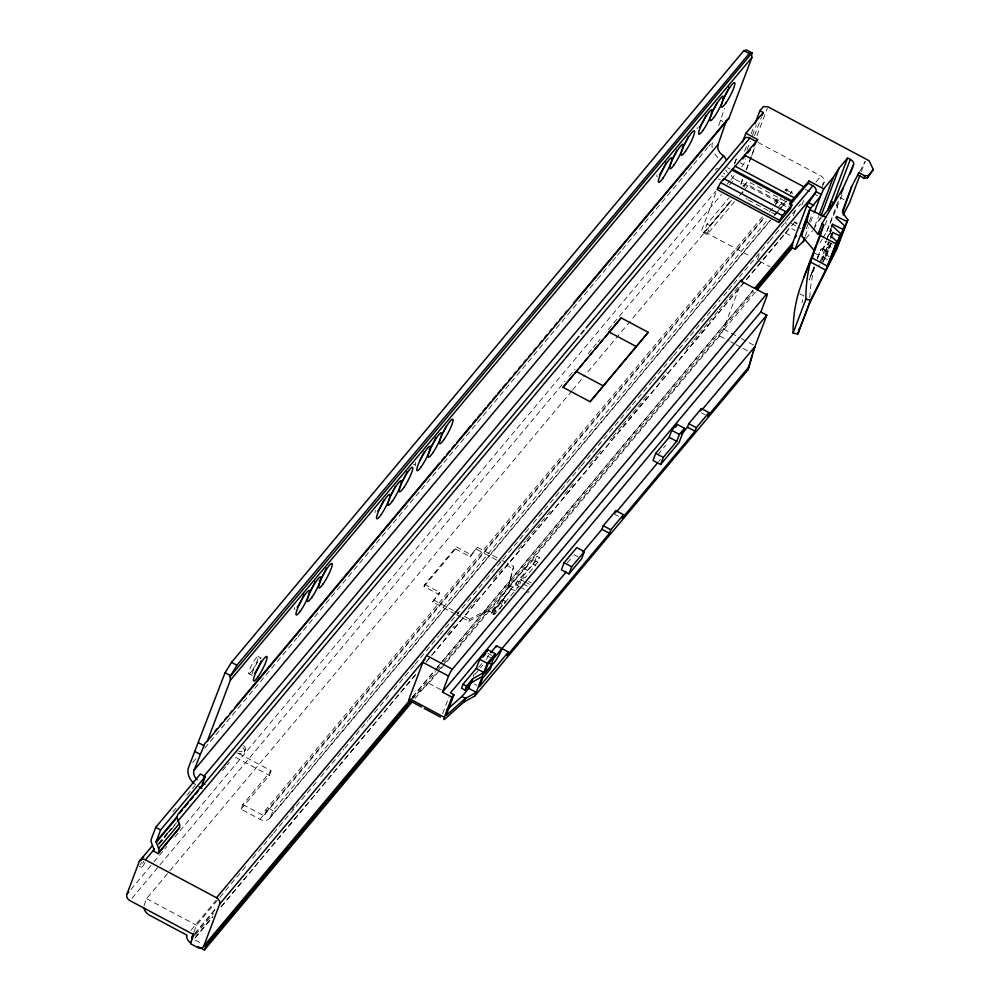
<?xml version="1.0" encoding="UTF-8"?>
<svg xmlns="http://www.w3.org/2000/svg" width="1000" height="1000" viewBox="0 0 1000 1000"><rect width="100%" height="100%" fill="white"/><g stroke="black" fill="none" stroke-linecap="round" stroke-linejoin="round"><path stroke-width="0.75" stroke-dasharray="5 3.75" d="M515.375 590.363A8.7 6.75 39.9 0 1 511.675 589.237L508.162 587.362L513.638 566.6L507.038 563.075M508.162 587.362L513.638 566.6M718.725 125.65L724.55 108.387M830.275 244.112L823.138 261.737L826.237 256.25L830.725 243.2M571.975 390.763L146.6 898.65L144.325 904.675A8.7 6.75 39.9 0 0 144.037 905.738M244.45 751.95L245.238 749.862M193.912 932.062L196.488 925.263L245.65 866.562M770.188 220.287L270.7 816.675A9.325 7.237 39.9 0 1 259.975 819.262L241.038 809.175L242.787 804.562L271.1 770.75L237.3 752.725M241.038 809.175L269.35 775.362L271.1 770.75M270.7 816.675L273 810.562L767.75 219.85M424.787 584.412L439.663 592.337L438.875 594.412L424 586.487L424.787 584.412L456.238 546.85L471.112 554.788L477.4 547.275L500.425 559.55M455.4 614.1L432.575 601.925L439.663 592.337M424 586.487L455.462 548.925L456.238 546.85M455.462 548.925L470.325 556.862L471.112 554.788M470.325 556.862L477.4 547.275M462.1 617.675L468.812 621.25L469.6 619.175L489.438 608.575L492.95 610.45A5.9 4.575 39.9 0 0 498.988 610.025M442.587 713.662L448.875 697.038M468.812 621.25L488.65 610.65L489.438 608.575M491.262 613.425L503.1 599.925L505.538 601.225L495 613.812L493.7 614.712L491.262 613.425C502.788 592.038 519.8 573.362 537.05 556.225L539.487 557.525L537.737 562.137L525.037 577.938L522.6 576.638L519.25 585.513M493.7 614.712L495.45 610.112L511.463 588.45L509.025 587.163M473.1 676.8L474.188 673.913M503.1 599.925L499.75 608.8L518.488 586.737M504.575 603.763L505.538 601.225M522.6 576.638L533.138 564.05L537.05 556.225M701.663 230.338L716.538 190.963M734.55 201.575L706.925 234.55L703.688 232.825L706.988 224.088L728.975 197.85M706.925 234.55L710.225 225.812L731.925 199.9L586.025 373.988M734.4 163.612L736.575 157.825M734.587 163.95L736.762 158.212M744.613 151.213L746.8 145.438M751.162 133.875L753.35 128.088M746.975 149.975L750.263 141.3M752.438 135.525L756.263 125.412M741.637 166.863L743.562 164.55L745.75 158.775M754.488 135.65L761.587 116.862M757 135.675L767.375 108.212M740.962 183.525L742.562 179.288M746.312 169.375L754.338 148.15M740.9 184.438L743.075 178.663M746.363 169.988L751.275 156.975M751.812 155.538L755.1 146.862M744.175 187.15L745.537 183.538L788.688 206.537M410.525 699.513L428.775 683.275L719.688 335.925A5.587 0.925 -61.9 0 0 723.525 329.075L739.6 286.525M757.362 259.713L760.113 252.425M790.788 192.35L790.212 193.837L791.85 191.887L786.438 189L784.812 190.963M792.25 193.95L791.85 191.887M793.363 215.588L795.425 210.138M431.987 655.212L794.875 221.938L795.85 219.375M801.875 204.963L803.525 200.588M806.275 228.863L808.475 223.038M809.35 221.475L812.075 214.237M822.475 186.737L824.112 182.4A5.288 4.1 39.9 0 0 821 176.025L758.088 142.475M805.288 236.275L808.5 227.763M810.65 222.1L813.863 213.588M814.663 226.6L818.487 216.488M813.575 229.5L820.5 217.3M825.062 225.15L827.775 217.975M822.962 237.938L826.7 231.663L839.312 198.287M814.013 267.25L809.163 279.938A426.337 375.525 17.5 0 1 813.2 269.637L814.25 266.85M817.412 258.925L821.012 249.412M826.7 231.663L842.325 194.462M829.112 256.875L822.463 250.725L826.15 240.938M826.688 239.537L830.913 228.363M822.463 250.725L826.275 241.062M826.8 239.662L831.025 228.487M829.562 234.513L831.675 228.912M829.675 234.625L831.787 229.037M819.875 262.25L825.325 247.838A6.1 3.713 20.7 0 0 828.625 246.7L829.05 246.112M821.475 261.288L828.875 241.725M822.1 260.062L829.137 242.237M822.725 262.5L828.75 246.575M826.237 256.25L831.562 242.175M861.4 171.35L865.163 161.4L858.775 173.637M811.137 274.775L813.913 267.525M817.237 258.837L820.562 250.15A7.688 4.675 20.7 0 1 825.325 247.838M819.975 242.95L822.212 239.188M192.625 762.562L196.625 757.788M204.65 748.213L225.688 723.088M226.688 721.888L296.837 638.138M297.838 636.95L596.45 280.413M597.45 279.212L611.475 262.462M612.475 261.262L616.487 256.488M617.487 255.287L621.5 250.5M622.5 249.3L682.625 177.512M683.625 176.325L687.638 171.537M688.637 170.338L692.638 165.55M693.65 164.363L707.675 147.613M708.675 146.412L710.675 144.012M173 811.787L176 808.225M186.95 795.138L194.925 785.625M158.775 843.112L170.637 828.95M158.438 844.262L167.463 833.5M168.463 832.3L176.488 822.725M158.812 844.013L167.712 833.388M168.7 832.212L174.625 825.125L171.225 829.825M159.362 843.988L165.3 836.9M222.488 770.6L226.388 765.938M227.362 764.775L229.325 762.45M130.875 889.5L152.912 863.188M153.912 861.988L163.925 850.037M164.925 848.838L166.925 846.45M174.938 836.875L178.95 832.1M179.95 830.9L715.812 191.088M727.163 184.137L730.062 180.675M731.025 179.525L734.887 174.925M131.988 898.263L159.05 865.95M160.05 864.75L565.037 381.2M569.05 376.413L575.062 369.225M588.1 353.675L592.112 348.888M593.112 347.688L597.125 342.9M598.125 341.7L600.125 339.312M608.15 329.738L721.425 194.488M729.438 184.913L734.45 178.925L787.3 207.113M703.688 232.825L731.275 199.9M572.587 390.025L585.025 375.188M742.788 186.812L745.537 183.538M743.763 185.763L747.712 181.05M739.475 195.688L743.425 190.975M744.412 189.788L750.337 182.725L788.088 202.862M432.575 601.925L438.875 594.412M242.787 804.562L261.712 814.65L763.337 215.763M774.237 202.7L778.363 197.825M259.975 819.262L764.463 216.9M775.5 203.725L781.525 196.537M264.887 814.425L764.775 217.413M769.388 212.062L773.4 207.275M774.4 206.075L780.825 198.25M778.763 206.688L784.775 199.525M774.2 215.5L777.2 211.912M778.2 210.712L786.225 201.137M269.488 818.6L770.987 219.825M775 215.037L787.025 200.662M815.987 182.013L821 176.025M190.925 930.362L216 900.413M292.25 809.375L294.262 806.988M252.625 858.238L272.663 834.3M273.675 833.112L316.875 781.513M320.775 776.862L343.837 749.338M344.837 748.138L367.887 720.612M368.888 719.412L390.112 694.075M393.95 689.5L414 665.562M415 664.362L439.05 635.638M440.05 634.45L459.338 611.425M462.113 608.112L485.163 580.588M486.163 579.4L530.575 526.375M533.275 523.15L580.375 466.9M581.388 465.7L626.487 411.85M627.487 410.65L631.5 405.863M632.5 404.675L651.55 381.925M652.55 380.737L673.025 356.275M673.6 355.6L720.188 299.975M723.713 295.763L727.725 290.975M728.725 289.775L732.738 284.988M733.737 283.8L744.262 271.225M744.762 270.637L769.338 241.287M769.975 240.65L797.6 207.662M798.587 206.488L800.562 204.125M194.8 933.487L214.85 909.55M822.3 184.562L824.112 182.4M194.875 933.925L214.938 909.963M195.425 935.05L213.475 913.487M447.238 634.388L454.25 626M468.3 609.225L479.338 596.05M493.387 579.288L504.412 566.1M518.462 549.338L525.487 540.95M526.487 539.75L530.5 534.963M531.5 533.763L535.513 528.975M536.525 527.775L540.538 522.987M541.538 521.788L550.562 511M564.612 494.237L575.65 481.062M589.688 464.288L596.712 455.9M597.725 454.7L600.725 451.112M609.763 440.325L611.763 437.938M612.762 436.737L621.8 425.962M622.8 424.762L626.812 419.963M627.812 418.775L631.825 413.975M632.837 412.775L636.85 407.987M637.85 406.788L646.875 396.012M660.925 379.237L666.938 372.05M686 349.3L693.025 340.913M694.025 339.712L698.05 334.925M699.05 333.725L703.062 328.925M704.062 327.738L708.075 322.938M709.075 321.737L718.112 310.963M719.112 309.762L723.125 304.975M724.125 303.775L728.138 298.988M729.15 297.787L738.175 287M194.85 938L212.913 916.438M220.938 906.85L416.575 673.275M426.6 661.287L430.613 656.5M431.625 655.3L789.775 227.675L795.188 230.55M195.413 937.688L212.45 917.337M221.475 906.562L415.95 674.362M425.975 662.4L430.988 656.413M412.287 697.138L436.35 668.413M437.35 667.212L441.362 662.425M442.362 661.237L753.112 290.2M412.612 697.038L434.663 670.7M435.662 669.5L439.675 664.712M440.675 663.525L753.438 290.087M412.6 699.087L435.675 671.538M436.675 670.337L439.688 666.75M443.7 661.963L753.7 291.825M415.037 698.45L437.113 672.1M438.113 670.9L442.125 666.112M443.137 664.912L756.15 291.175M819.412 220.188L821.312 217.925M492.95 610.45L517.663 581.038L521.538 583.112M517.663 581.038A5.438 0.9 -61.9 0 0 515.475 586.8A5.438 0.9 -61.9 0 0 518.6 583.062A5.438 0.9 -61.9 0 0 520.75 577.362L539.487 557.525M488.65 610.65L492.175 612.525L511.675 589.237M805.987 238.55L812.625 230.625M486.637 659.65A10.875 1.8 -61.9 0 1 487.713 656.237L489.663 653.9M478.638 667.412L482.463 662.837M567.263 562.863L573.125 555.875M657.913 454.625L665.738 445.288M474.938 674.425L482.6 665.263M658.5 461.763L660.5 459.375M818.787 265.125L819.875 264.812M814.125 253.038L825.225 257.738M799.725 293.913L803.763 295.613A354.6 215.863 20.7 0 0 801.988 302.7M832.25 244.163L827.038 241.612L826.388 242.887L835.263 251.088M823.1 249.45L829.625 252.625M823.325 257.613L827.5 259.65M720.138 120.062L722.837 121.512M840.05 197.525L844.137 199.713M805.487 189.325L812.3 192.95M813.662 193.675L817.75 195.863M740.238 162.775L743.562 164.55M785.375 189.462L792.513 193.25M727.412 167.675L730.113 169.125M794.875 221.938L797.312 223.238M794.375 222.512L797.025 223.925M748.388 200.05L779.163 216.462M791.35 223.525L800.812 228.562M785.375 232.925L791.975 236.45M706.988 224.088L710.225 225.812M704.9 232.062L750.738 256.512M759.7 261.288L770.275 266.925M723.525 329.075L740.025 337.875M741.4 338.612L755.163 345.95M719.688 335.925L729.3 341.05M730.675 341.788L734.788 343.988M736.162 344.712L741.65 347.638M743.025 348.375L748.512 351.3M701.35 412.775L705.138 414.8M614.587 514.188L618.375 516.213M413.375 464.1L415.538 465.25M574.1 554.712L577.888 556.737M535.312 560.837L537.737 562.137M533.138 564.05L535.575 565.35M524.525 568.65L526.95 569.95M501.75 560.25L505.712 562.375M476.625 549.35L500.775 562.225M506.15 565.087L512.85 568.675M520.75 577.362L523.337 578.737M528.5 581.5L531.087 582.875M520.325 579.462L524.2 581.525M525.487 582.212L529.362 584.275M522.837 583.8L528 586.55M515.913 584.712L518.5 586.087M519.788 586.788L524.963 589.538M508.938 585.288L512.45 587.163A5.9 4.575 39.9 0 0 518.925 586.163M493.013 608.812L495.45 610.112M492.562 612.513L495 613.812M433.363 599.85L453.738 610.725M455.062 611.425L459.025 613.538M464.312 616.362L469.6 619.175M456.737 614.812L460.763 616.962M487.863 653.35L491.65 655.375M487.713 656.237L490.425 657.675M474.325 684.05L476.85 685.387M428.775 683.275L440.975 689.775M258.062 656.413L261.3 658.138A9.787 1.613 -61.9 0 0 254.8 667.038A9.787 1.613 -61.9 0 0 252.512 675.425M248.962 673.725L252.2 675.462M235.55 757.337L269.35 775.362M273 810.562L267.6 807.675L265.287 813.787A3.113 2.413 39.9 0 1 261.712 814.65M138.825 865.95L141.525 867.387M146.6 898.65L196.488 925.263M195.113 940.075L201.875 943.688M786.438 189L786.838 191.062A3.113 2.413 39.9 0 1 786.675 191.412M786.363 224.237A6.525 5.062 39.9 0 1 785.65 221.65M747.237 199.35A8.7 6.75 39.9 0 1 746.175 198.487M742.975 192.938A8.7 6.75 39.9 0 1 742.875 191.75M723.462 176.25A6.212 3.787 20.7 0 1 721.625 176.075M715.5 170.275A6.212 3.787 20.7 0 1 717.738 168.15M725.475 170.125A6.212 3.787 20.7 0 1 727.275 172.662M495.875 613.65A8.7 6.75 39.9 0 1 492.175 612.525M697.387 128.725A9.787 1.613 -61.9 0 1 697.163 127.587M657.425 176.762A9.787 1.613 -61.9 0 1 657.062 174.887M415.337 465.075A9.787 1.613 -61.9 0 1 415.737 462.4M375 512.762A9.787 1.613 -61.9 0 1 375.475 510.475M295.05 609.438A9.787 1.613 -61.9 0 1 294.675 607.562M528.975 591.312A5.438 0.9 -61.9 0 1 528.587 591.862M528.225 592.325A5.438 0.9 -61.9 0 1 527.612 592.938M720.325 179.537A6.212 3.787 20.7 0 1 718.475 178.962M723.438 173.038A6.212 3.787 20.7 0 1 724.812 174.175M242.775 747.6A6.212 3.787 20.7 0 1 243.912 752.675A6.212 3.787 20.7 0 1 237.075 752.987M243.562 745.525A6.212 3.787 20.7 0 1 244.913 750.375A6.212 3.787 20.7 0 1 238.775 751.237M717.887 157.575A15.537 12.05 39.9 0 1 714.737 153.925M712.175 147.65A15.537 12.05 39.9 0 1 712.688 141.625M195.712 784.825A15.537 12.05 39.9 0 1 193.812 783.3M809.812 297.55A354.6 215.863 20.7 0 1 814.475 267.55L813.825 268.438A9.25 8.15 17.5 0 0 813.2 269.637M817.725 257.288A354.6 215.863 20.7 0 1 820.562 250.15M836.338 204.887A6.212 3.787 20.7 0 1 837.113 208.25M145 862.525A4.975 0.825 -61.9 0 1 142.15 867.013A4.975 0.825 -61.9 0 1 141.637 865.938M142.675 863.45A4.975 0.825 -61.9 0 1 143.787 861.413M141.575 862.45A4.975 0.825 -61.9 0 1 141.188 863.112M140.812 863.737A4.975 0.825 -61.9 0 1 140.075 864.812M734.45 178.925A5.288 4.1 39.9 0 1 731.35 175.325M251.887 670.863A9.787 1.613 -61.9 0 0 258.25 656.587A9.787 1.613 -61.9 0 0 250.387 667.763A9.787 1.613 -61.9 0 0 251.887 670.863"/><path stroke-width="1.5" d="M805.037 239.675L795.088 249.363L791.237 246.812L806.737 205.8L816.137 191.488A5.288 4.1 39.9 0 0 812.85 185.75L808.188 183.275L790.15 204.8M815.05 247.9A360.425 219.412 20.7 0 0 814.112 250.362L801.45 235.588L804.25 224.062L809.675 209.713L826.388 217.338M801.45 235.588L806.875 221.225L809.675 209.713M193.4 933.425L191.825 937.625L192.413 938.637M754.987 123.763L759.9 110.75L763.363 106.613L767.925 106.762L869.025 160.688L873.363 169.525L868.337 175.538L864.8 175.825L858.925 172.688L851.65 186.625L842.688 212.725L847.837 219.812L836.712 249.262L809.663 303.125L797.712 334.1L793.1 333.075L805.888 299.237A360.425 219.412 20.7 0 1 810.475 262L820.3 235.45A360.425 219.412 20.7 0 1 823.688 225L822.225 223.275L843.15 188.137L853.562 164.725A6.212 3.787 20.7 0 0 850.312 159.4L847.613 157.963L839.075 168.15L833.238 177.463L823.7 188.85L820.288 196.588L810.588 208.337L795.088 249.363M444.012 718.288A5.587 0.925 -61.9 0 0 444.538 719.275L463.825 702.113L474.9 695.925L748.012 369.837L754.85 346.712A5.587 0.925 -61.9 0 0 755.163 345.95L766.787 315.163L760.837 311.988L442.5 692.087L451.962 697.138L453.963 694.75L450.45 692.875L766.787 315.163M748.012 369.837L752.212 354.988M752.938 352.45L753.138 351.812M753.612 350.35L754.85 346.712L702.075 409.725M791.862 204.975L790.575 208.487L778.875 222.463L717.087 189.513L720.612 182.575L723.9 178.65L785.675 211.6L785.163 212.987L791.862 204.975L789.438 203.675L791.625 200.688L809.038 181.025L823.7 188.85M409.275 700.725L203.775 946.1A5.288 4.1 39.9 0 1 197.7 947.562L190.4 943.675L193.8 934.688L129.987 900.65A5.288 4.1 39.9 0 1 126.862 894.287L139.325 861.3L152.35 845.75M155.725 827.362L151.375 838.888A7.15 5.55 39.9 0 0 151.512 843L153.837 849.013A1.55 1.2 39.9 0 1 153.863 849.912L153.438 851.062L158.3 853.662L179.5 827.725A7.15 5.55 39.9 0 0 179.35 823.6L177.037 817.588A1.55 1.2 39.9 0 1 177 816.688L177.875 814.388L201.775 785.837L205.263 776.625L200.4 774.025L155.725 827.362L160.6 829.95L205.263 776.625M158.3 853.662L158.737 852.513A7.15 5.55 39.9 0 0 158.6 848.388L156.275 842.375A1.55 1.2 39.9 0 1 156.237 841.488L160.6 829.95M197.138 779.812A9.325 7.237 39.9 0 1 194.025 770.238L204.9 743.275L207.35 741.1L230.35 680.225L230.1 676.587L752.025 52.888L746.612 50L743.85 50.625L231.513 662.35L225.062 672.725L188.612 767.35A15.537 12.05 39.9 0 0 193.812 783.3M230.1 676.587L236.912 665.238L749.262 53.513L752.025 52.888M203.775 946.1L219.638 904.125L425.213 658.675M197.6 946.4L204.363 950L205.925 945.85L410.588 701.488M760.837 311.988L766.9 295.963A5.587 0.925 -61.9 0 0 766.2 294.525L740.512 280.825L426.7 655.512A5.587 0.925 -61.9 0 0 422.863 662.362L409.188 698.55L444.35 717.3L451.962 697.138M442.5 692.087L448.55 676.062A5.587 0.925 -61.9 0 1 452.388 669.212L766.2 294.525M453.963 694.75L446.1 715.537L465.163 698.587L476.312 692.362L468.738 688.325L461.938 696.45L447.137 709.613M463.038 684.237L461.512 688.25L465.037 690.125L471.087 682.887L472.612 678.875L483.812 672.5L476.25 668.462L463.038 684.237L466.55 686.112L472.612 678.875M465.037 690.125L466.55 686.112M468.738 688.325L470.913 682.562M476.25 668.462L479.7 659.3L487.713 649.75L495.275 653.787L494.175 656.725L487.875 664.237L484.288 673.737L491.95 664.587L488.175 662.562M463.825 702.113L465.163 698.587M486.975 651.7L487.713 649.75M474.9 695.925L487.275 663.337L495.275 653.787M491.95 664.587L490.175 669.3L482.5 678.462L479.375 686.737L508.438 652.05L496.5 645.75L490.65 652.738M508.438 652.05L507.075 655.625L609.513 533.325L610.85 529.775L623.5 514.675L615.925 510.637L603.288 525.737L601.938 529.288L583.05 551.85M751.65 53.863L751.9 57.5L728.9 118.375L726.45 120.55L718.088 144.512L194.025 770.238M564.1 562.75L561.413 569.862L568.987 573.9L581.663 558.75L584.35 551.65L576.775 547.612L564.1 562.75L571.663 566.788L584.35 551.65M568.987 573.9L571.663 566.788M723.9 178.65L723.375 180.037L757.825 139.637L745.863 133.25L742.588 141.925M762.138 115.412L763.225 112.525L759.9 110.75M615.037 513L615.925 510.637M623.5 514.675L622.163 518.225L695.013 431.238L696.35 427.688L709 412.587L701.425 408.55L688.787 423.65L687.438 427.2L681.45 434.35M655.713 453.363L653.025 460.475L660.6 464.513L679.188 442.312L684.475 428.3L676.912 424.263L671.775 430.387L669.163 437.312L655.713 453.363L663.288 457.413L676.737 441.35L679.35 434.425L684.475 428.3M660.6 464.513L663.288 457.413M675.85 427.062L676.912 424.263M700.537 410.913L701.425 408.55M709 412.587L707.663 416.138L749.312 366.413M808.188 183.275L809.038 181.025M803.15 241.938L804.75 237.688M814.4 212.175L820.288 196.588M819.038 215.037L833.238 177.463M821.05 215.85L839.075 168.15M806.875 221.225L818.062 234.288L822.225 223.275M847.613 157.963L827.95 209.988L831.25 201.25M793.1 333.075A360.425 219.412 20.7 0 1 798.375 293.337A433.1 381.475 17.5 0 1 803.725 277.838L823.688 225M850.312 159.4L833.863 202.925L830.925 201.35M840.95 193.938L843.15 188.137M849.963 174.25L853.562 164.725M831.55 227.087L832.613 224.288L843.037 229.375L831.325 258.925L840.837 233.762L831.963 225.562L832.613 224.288M830.725 238.038L832.837 232.45L839.788 235.837L827.4 266.75L836.9 241.6L830.987 236.125L832.837 232.45M842.337 211.287L851.65 186.625M797.712 334.1L810.5 300.262L826.125 269.1L836.9 241.6M858.925 172.688L858.062 175L863.938 178.137L867.463 177.838L873.363 169.525M859.788 175.613L849.587 202.613L843.112 215M846.975 221.537L836.538 216.462L835.9 217.738L844.762 225.938L835.263 251.088L847.837 219.812M863.938 178.137L864.8 175.825M867.463 177.838L868.337 175.538M778.875 222.463L782.387 215.525L785.675 211.6M839.788 235.837L840.837 233.762M843.037 229.375L844.762 225.938M818.062 234.288L819.55 231.775M563.062 387.3L621.188 317.887L648.225 332.312L590.1 401.712L563.062 387.3L573.075 375.325M590.1 401.712L648.225 332.312M230.35 680.225L751.9 57.5M214.925 731.3L216.938 728.913M219.95 725.312L221.95 722.925M224.963 719.325L226.962 716.938M229.975 713.337L231.975 710.95M234.988 707.35L439.6 463.05M441.6 460.662L444.613 457.062M446.625 454.675L449.625 451.075M451.637 448.688L454.637 445.087M456.65 442.7L470.688 425.925M472.7 423.537L475.712 419.938M477.713 417.55L480.725 413.95M482.725 411.562L485.737 407.962M487.738 405.575L490.75 401.975M492.762 399.588L495.763 395.988M497.775 393.6L500.775 390M502.788 387.612L505.8 384.012M508.8 380.425L510.812 378.025M513.825 374.438L515.825 372.038M518.837 368.45L520.837 366.05M523.85 362.463L525.85 360.062M528.862 356.475L530.875 354.075M533.875 350.487L535.887 348.088M539.9 343.3L541.9 340.9M544.913 337.312L546.912 334.913M549.925 331.325L551.938 328.925M554.938 325.337L556.95 322.938M559.963 319.35L561.962 316.95M564.975 313.363L566.975 310.963M574 302.587L726.45 120.55M207.35 741.1L728.9 118.375M203.525 776.7L723.587 155.75A9.325 7.237 39.9 0 1 718.088 144.512M745.863 133.25L763.225 112.525M179.4 813.462L182.4 809.875M184.4 807.475L188.412 802.7M190.413 800.3L193.412 796.712M195.425 794.325L198.425 790.738M200.425 788.35L579.038 336.3M581.038 333.9L584.05 330.312M586.05 327.925L743.8 139.562A5.288 4.1 39.9 0 1 749.875 138.1L756.725 141.75M156.237 841.488L177 816.688M156.275 842.375L177.037 817.588M139.325 861.3A5.288 4.1 39.9 0 1 145.412 859.825L154.425 849.05M177.488 821.525L749.875 138.1M158.6 848.388L179.35 823.6M158.737 852.513L179.5 827.725M126.862 894.287L128.875 891.888M742.688 158.938L745.638 155.412M747.613 153.062L750.562 149.537M753.525 146.012L755.487 143.663M575.087 372.938L578.088 369.35M580.1 366.95L583.1 363.363M585.112 360.962L588.112 357.375M590.125 354.988L593.125 351.388M595.125 349L598.138 345.412M600.138 343.013L603.15 339.425M605.15 337.038L621.188 317.887M219.638 904.125A5.288 4.1 39.9 0 0 216.525 897.763L812.975 185.6M741.1 281.512L815.962 192.125M191.863 937.513L193.863 935.113M794.538 238.075L796.55 235.688M755.125 287.8L793.213 242.325M756.712 288.225L792.825 245.1M204.363 950L412.038 702.05M757.15 289.988L792.262 248.062M827.7 209.862L832.738 203.85M822.262 216.788L827.95 209.988M483 656.975L485.7 653.75M501.5 649.212L566.138 572.038M616.587 511.8L657.5 462.95M482.3 676.513L471.087 682.887M805.888 299.237L810.5 300.262M743.85 50.625L749.262 53.513M816.125 191.688L821.538 194.575M744.737 155.262L804.1 186.912M723.587 155.75L726.562 159.95M809.15 202.925L813.787 205.4M734.788 166.025L794.137 197.688M732.275 169.025L791.625 200.688M731.787 169.988L791.15 201.637M820.3 235.45L835.825 243.725M720.612 182.575L782.387 215.525M717.9 187.4L779.688 220.362M811.862 257.8L827.387 266.075M810.475 262L825.65 270.1M608.962 331.962L636 346.388M688.787 423.65L696.35 427.688M687.438 427.2L695.013 431.238M576 371.325L603.038 385.75M671.775 430.387L679.35 434.425M669.163 437.312L676.737 441.35M603.288 525.737L610.85 529.775M601.938 529.288L609.513 533.325M479.7 659.3L487.275 663.337M426.7 655.512L452.388 669.212M422.863 662.362L448.55 676.062M461.938 696.45L465.662 698.438M421.55 707.025L409.387 700.525A5.587 0.925 -61.9 0 1 408.862 699.55M424.263 708.462L440.487 717.113M231.513 662.35L236.912 665.238M225.062 672.725L230.475 675.612M198.588 742.775L204 745.662M194.65 751.375L200.062 754.262M202.225 782.925L204.925 784.362M199.125 786.812L201.838 788.263M145.412 859.825L216.525 897.763M806.737 205.8L810.588 208.337M144.037 908.05A8.7 6.75 39.9 0 0 149.45 915.175L186.912 935.15A6.525 5.062 39.9 0 0 190.837 942.788M383.787 499.938A9.787 1.613 -61.9 0 1 377.738 511.1M705.9 115.337A9.787 1.613 -61.9 0 1 700.55 125.512M699.85 126.5A9.787 1.613 -61.9 0 1 699.2 127.325M261.1 660.987A9.787 1.613 -61.9 0 1 260.712 662.062M260.238 663.263A9.787 1.613 -61.9 0 1 254.662 673.238M326.287 567.962A9.787 1.613 -61.9 0 1 320.562 579.225M319.85 580.212A9.787 1.613 -61.9 0 1 319.2 581.038M666.012 162.338A9.787 1.613 -61.9 0 1 665.638 163.412M665.163 164.6A9.787 1.613 -61.9 0 1 659.587 174.575M676.963 149.887A9.787 1.613 -61.9 0 1 671.612 160.062M406.812 471.812A9.787 1.613 -61.9 0 1 406.438 472.9M405.962 474.087A9.787 1.613 -61.9 0 1 401.825 481.95M401.087 483.075A9.787 1.613 -61.9 0 1 400.375 484.062M395.112 486.413A9.787 1.613 -61.9 0 1 394.637 487.612M394.062 488.888A9.787 1.613 -61.9 0 1 389.762 496.6M446.225 426.012A9.787 1.613 -61.9 0 1 442.85 432.65M442.088 433.875A9.787 1.613 -61.9 0 1 441.35 435M435.75 437.262A9.787 1.613 -61.9 0 1 430.763 447.4M430.025 448.512A9.787 1.613 -61.9 0 1 429.325 449.513M424.05 451.863A9.787 1.613 -61.9 0 1 419.438 460.913M688.288 136.363A9.787 1.613 -61.9 0 1 683.675 145.425M682.938 146.55A9.787 1.613 -61.9 0 1 682.237 147.537M728.938 87.212A9.787 1.613 -61.9 0 1 728.55 88.287M728.075 89.488A9.787 1.613 -61.9 0 1 722.5 99.462M716.75 103.012A9.787 1.613 -61.9 0 1 712.613 110.875M711.875 111.988A9.787 1.613 -61.9 0 1 711.175 112.975M314.962 581.487A9.787 1.613 -61.9 0 1 314.575 582.562M314.1 583.763A9.787 1.613 -61.9 0 1 309.237 592.75M303.913 594.075A9.787 1.613 -61.9 0 1 303.637 595.013M303.263 596.087A9.787 1.613 -61.9 0 1 302.775 597.288M302.213 598.562A9.787 1.613 -61.9 0 1 297.2 607.25M803.725 277.838A433.9 382.175 17.5 0 1 811.338 259.163M811.888 257.938A433.9 382.175 17.5 0 1 813.55 254.262M798.688 332.175A354.6 215.863 20.7 0 1 798.737 329.15M809.663 303.125A354.6 215.863 20.7 0 1 809.712 300.325M140.7 860.638A4.975 0.825 -61.9 0 1 141.463 859.35M142.2 858.275A4.975 0.825 -61.9 0 1 142.525 857.862M142.825 857.525A4.975 0.825 -61.9 0 1 143.55 857.237M740.512 280.825A5.587 0.925 -61.9 0 1 741.425 281.65M496.5 645.75A10.875 1.8 -61.9 0 1 496 647.075M501.912 648.625L493.125 659.125A10.875 1.8 -61.9 0 0 494.263 662.5A10.875 1.8 -61.9 0 0 501.912 648.625M381.037 514.725A13.825 2.275 -61.9 0 0 390.037 494.562A13.825 2.275 -61.9 0 0 378.938 510.35A13.825 2.275 -61.9 0 0 381.037 514.725M703.162 130.125A13.825 2.275 -61.9 0 0 712.15 109.963A13.825 2.275 -61.9 0 0 701.05 125.75A13.825 2.275 -61.9 0 0 703.162 130.125M725.812 103.075A13.825 2.275 -61.9 0 0 734.8 82.912A13.825 2.275 -61.9 0 0 723.7 98.7A13.825 2.275 -61.9 0 0 725.812 103.075M714.488 116.6A13.825 2.275 -61.9 0 0 723.475 96.438A13.825 2.275 -61.9 0 0 712.375 112.225A13.825 2.275 -61.9 0 0 714.488 116.6M674.212 164.675A13.825 2.275 -61.9 0 0 683.213 144.512A13.825 2.275 -61.9 0 0 672.113 160.3A13.825 2.275 -61.9 0 0 674.212 164.675M662.9 178.2A13.825 2.275 -61.9 0 0 671.888 158.038A13.825 2.275 -61.9 0 0 660.788 173.825A13.825 2.275 -61.9 0 0 662.9 178.2M685.537 151.15A13.825 2.275 -61.9 0 0 694.538 130.988A13.825 2.275 -61.9 0 0 683.438 146.775A13.825 2.275 -61.9 0 0 685.537 151.15M421.3 466.65A13.825 2.275 -61.9 0 0 430.3 446.488A13.825 2.275 -61.9 0 0 419.2 462.275A13.825 2.275 -61.9 0 0 421.3 466.65M432.625 453.125A13.825 2.275 -61.9 0 0 441.625 432.962A13.825 2.275 -61.9 0 0 430.525 448.75A13.825 2.275 -61.9 0 0 432.625 453.125M443.95 439.613A13.825 2.275 -61.9 0 0 452.95 419.438A13.825 2.275 -61.9 0 0 441.85 435.225A13.825 2.275 -61.9 0 0 443.95 439.613M392.362 501.2A13.825 2.275 -61.9 0 0 401.362 481.037A13.825 2.275 -61.9 0 0 390.262 496.825A13.825 2.275 -61.9 0 0 392.362 501.2M403.688 487.688A13.825 2.275 -61.9 0 0 412.688 467.525A13.825 2.275 -61.9 0 0 401.587 483.3A13.825 2.275 -61.9 0 0 403.688 487.688M300.512 610.875A13.825 2.275 -61.9 0 0 309.513 590.712A13.825 2.275 -61.9 0 0 298.4 606.5A13.825 2.275 -61.9 0 0 300.512 610.875M311.837 597.35A13.825 2.275 -61.9 0 0 320.838 577.188A13.825 2.275 -61.9 0 0 309.725 592.975A13.825 2.275 -61.9 0 0 311.837 597.35M323.162 583.837A13.825 2.275 -61.9 0 0 332.163 563.675A13.825 2.275 -61.9 0 0 321.05 579.45A13.825 2.275 -61.9 0 0 323.162 583.837M257.975 676.862A13.825 2.275 -61.9 0 0 266.962 656.688A13.825 2.275 -61.9 0 0 255.863 672.475A13.825 2.275 -61.9 0 0 257.975 676.862"/></g></svg>
